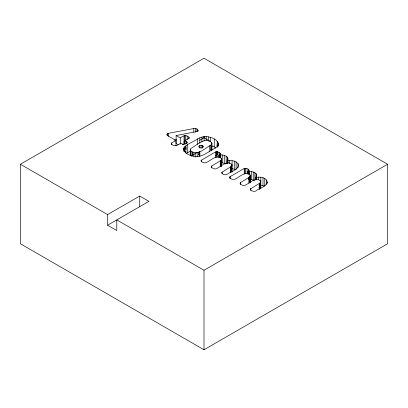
<?xml version="1.0" encoding="UTF-8"?>
<svg xmlns="http://www.w3.org/2000/svg" width="408" height="408" viewBox="0 0 408 408"><rect width="100%" height="100%" fill="white"/><g stroke="black" fill="none" stroke-linecap="round" stroke-linejoin="round"><path stroke-width="0.61" d="M221.677 165.995L221.396 158.329C216.378 154.091 210.457 160.92 206.035 162.705L204.337 162.879L202.24 162.211L201.062 161.012L201.047 160.451L215.506 151.909C217.184 151.21 219.208 152.118 220.279 153.469L220.269 153.984L218.759 155.025L218.759 157.473M220.269 161.935L220.279 161.42M229.755 178.25L229.755 177.026L230.132 176.618L244.219 168.484C245.897 167.785 247.921 168.693 248.992 170.044L248.977 170.564L247.472 171.605L247.472 174.048M248.992 177.995L248.543 178.934M184.936 144.33L184.936 140.658L187.063 142.071L187.048 142.621L185.905 143.733L182.998 144.345L180.611 143.157C178.061 145.365 173.879 147.334 171.37 143.932L171.743 142.907L175.965 140.474L175.965 145.977M227.817 163.236L227.914 158.309L227.378 157.146C225.124 154.979 221.738 154.581 218.759 155.025M256.525 179.811L256.627 174.884L256.091 173.721C253.832 171.554 250.451 171.156 247.472 171.605M218.402 143.631C218.499 145.998 216.235 147.431 214.47 148.543C209.054 151.169 204.265 155.662 198.115 156.504C192.821 156.83 183.916 154.642 183.911 148.303C186.859 143.392 193.397 142.239 197.701 138.863C200.282 137.394 203.204 136.486 206.193 136.583C211.104 137.037 218.861 139.398 218.402 145.467M255.806 179.851L255.806 177.404C259.565 176.771 264.027 177.036 266.689 180.127L267.281 182.172C265.919 187.292 258.968 188.119 255.408 191.214L253.71 191.388L251.619 190.72L250.492 189.531L250.456 188.95L260.401 182.759L260.794 181.79L260.508 180.866C255.444 176.633 249.492 183.442 245.04 185.268C243.28 186.023 241.245 184.946 240.072 183.615L240.429 182.606L250.017 176.817L250.385 175.843L250.104 174.91C245.086 170.666 239.165 177.495 234.743 179.28L233.044 179.459L230.954 178.786L229.775 177.587L229.755 177.026M221.304 166.357L221.304 160.242L221.677 159.268M231.693 171.686L231.693 166.184L232.081 165.214L231.8 164.291C226.736 160.053 220.779 166.867 216.332 168.693C214.572 169.447 212.537 168.371 211.359 167.04L211.716 166.031L221.304 160.242M190.22 149.624L190.613 150.741C197.446 156.657 205.474 147.696 211.385 144.687L211.966 143.54L211.568 142.417C204.739 136.507 196.722 145.488 190.806 148.476L190.22 149.624L190.22 155.127M215.393 155.881L217.581 154.04L218.28 152.811M227.093 163.271L227.093 160.829L227.817 159.569M255.806 177.404L256.525 176.144M199.42 145.636L198.665 146.605L199.42 147.574L201.083 147.997L202.745 147.553L203.495 146.605L202.745 145.656L201.062 145.202L199.42 145.636L199.42 148.079M199.42 151.751L199.42 155.524L198.665 154.555L199.42 153.587M178.199 144.718L176.108 143.509L176.108 135.558L196.702 131.595L197.977 130.835L197.951 130.152L196.952 128.974L195.458 128.464L193.769 128.54L168.631 133.268L167.453 133.661L166.704 134.609L167.382 135.517L175.965 140.474M231.693 166.184L221.743 172.375L221.784 172.956L222.911 174.139L225.002 174.813L226.7 174.639C230.255 171.544 237.211 170.717 238.568 165.597L237.981 163.552C235.314 160.461 230.851 160.196 227.093 160.829M191.199 156.136L197.1 152.526M186.344 153.495L190.878 150.756M20.4 164.251L204 58.247L387.6 164.251L387.6 243.749L204 349.753L20.4 243.749L20.4 164.251L107.61 214.598L139.74 196.049L148.92 201.348L107.61 225.201L107.61 214.598M176.108 135.558L180.29 137.975C182.733 135.721 186.742 134.309 189.103 137.471L188.69 138.49L184.936 140.658M182.437 144.687L184.844 143.494L184.844 135.543M184.936 146.161L184.936 148.609L186.012 147.992M185.252 148.573L186.359 147.936M199.589 140.296L204 137.751L210.615 141.571M107.61 225.201L116.79 230.5L116.79 219.902L204 270.249L387.6 164.251M184.936 151.985L185.905 151.684M183.595 142.071L184.844 141.831M174.15 140.184L176.603 139.72M248.503 179.459L251.461 179.5L254.357 180.453M230.275 168.509L232.096 168.591L235.62 169.636M258.983 185.084L260.809 185.166L264.328 186.211M225.644 163.878L222.748 162.925L220.82 162.792L220.82 160.349M258.769 187.731L260.508 188.817M210.329 145.217L214.256 146.916L215.73 148.053M216.679 145.07L218.336 146.028M184.936 148.609L186.196 149.338M221.396 166.28L220.514 165.515L220.514 160.624M267.281 182.172L267.281 183.396M266.689 180.127L266.689 184.411M264.777 178.454L264.777 185.793M262.981 177.684L262.981 185.63M260.809 177.215L260.794 188.516M260.508 180.866L260.508 188.205M260.401 182.759L260.401 188.873M259.631 183.166L259.631 188.057M259.274 183.656L259.274 189.771M258.376 177.108L258.376 179.556M256.627 174.884L256.627 179.775M256.091 173.721L256.091 179.841M254.908 172.757L254.908 180.096M253.251 171.998L253.251 179.948M251.461 171.549L251.461 179.5M250.798 188.552L250.798 190.383M250.385 175.843L250.385 182.57M250.456 188.95L250.456 190.174M250.104 174.91L250.104 182.861L249.227 182.09L249.227 176.588M250.017 176.817L250.017 182.32M249.533 171.421L249.533 175.088M249.533 176.924L249.533 179.367M248.992 170.044L248.992 174.323M248.977 177.291L248.936 183.197M248.543 170.983L248.543 174.043M247.936 168.983L247.936 173.874M245.881 168.249L245.881 173.752M244.958 168.239L244.958 173.747M244.219 168.484L244.219 173.992M240.429 182.606L240.429 184.441M237.981 163.552L237.981 167.831M236.069 161.879L236.069 169.218M234.269 161.104L234.269 169.055M232.096 160.64L232.081 171.941M231.8 164.291L231.8 172.242M230.918 165.98L230.918 171.482M230.561 167.081L230.561 172.584M230.132 176.618L230.132 178.454M229.668 160.533L229.668 163.593M227.914 160.757L227.914 163.2M227.378 157.146L227.378 163.261M226.2 156.182L226.2 163.521M224.543 155.423L224.543 163.373M222.748 154.974L222.748 162.925M222.085 171.972L222.085 173.808M221.396 158.329L221.396 165.668M220.82 154.841L220.82 157.901M220.279 153.469L220.279 157.748M220.269 160.711L220.228 166.622M219.835 154.408L219.835 157.463M219.229 152.403L219.229 157.299M218.025 142.417L218.025 146.089M217.581 151.592L217.581 154.04M217.204 141.239L217.204 147.354M217.168 151.674L217.168 157.177M216.311 151.597L216.311 155.264M216.245 151.664L216.245 157.167M215.506 151.909L215.506 157.411M214.256 138.965L214.256 146.916M211.966 143.54L211.966 150.266M211.716 166.031L211.716 167.861M211.568 142.417L211.568 150.368L210.181 149.272L210.181 145.6M211.385 144.687L211.385 150.802M211.288 166.479L211.288 167.703M210.329 137.266L210.329 141.545M209.824 145.86L209.824 151.363M208.289 136.797L208.289 141.076M206.193 136.583L206.193 140.25M204.076 136.66L204.076 140.939M204 136.476L204 137.751M204 270.249L204 349.753M202.745 145.656L202.745 148.099M202.353 145.217L202.353 147.66M201.955 137.062L201.955 141.959M201.419 160.043L201.419 161.879M201.062 145.202L201.062 148.257M199.828 137.802L199.828 143.305M199.849 151.618L199.849 156.514M198.665 152.108L198.665 154.555M197.951 130.152L197.951 131.376M197.814 152.526L197.814 156.805M197.701 138.863L197.701 144.366M196.952 128.974L196.952 131.422M195.825 152.857L195.825 157.141M195.458 128.464L195.458 132.136M193.882 152.628L193.882 156.295M193.769 128.54L193.769 132.212M192.377 152.199L192.377 155.254M191.979 151.827L191.979 156.106M190.806 150.924L190.806 155.815M190.613 150.741L190.613 155.632M189.103 137.471L189.103 138.695M187.833 136.303L187.833 139.363M187.726 144.621L187.726 152.572M187.063 142.071L187.063 143.295M186.619 141.627L186.619 143.463M185.905 145.569L185.885 153.189M185.813 135.568L185.813 140.464M184.61 147.079L184.61 151.358M184.044 135.808L184.044 143.759M183.972 147.39L183.972 151.062M183.911 148.303L183.911 151.358M180.29 137.975L180.29 144.09M171.743 142.907L171.743 144.743M168.631 133.268L168.631 136.328M167.453 133.661L167.453 135.497M139.74 196.049L139.74 206.652"/></g></svg>
